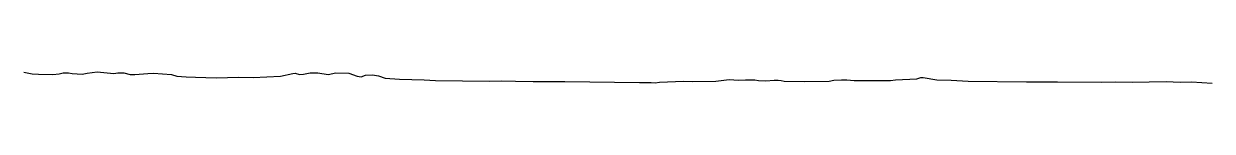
# Model space of a CAD drawing. Header units: millimetres. Extents: x 644863 to 650621, y 3376022 to 3376078.
import ezdxf

# ---------------------------------------------------------------- set-up
doc = ezdxf.new("R2010")
doc.units = ezdxf.units.MM
doc.layers.add('000建筑物', color=4, linetype='Continuous')

msp = doc.modelspace()

# ---------------------------------------------------------------- linework, layer by layer
at = {"layer": '000建筑物', "color": 6}
msp.add_lwpolyline([(644862.9, 3376075.5), (644903.8, 3376068), (644933.7, 3376065.6), (645004.5, 3376064.5), (645034.4, 3376067.8), (645054.5, 3376072.2), (645079.5, 3376072.5), (645098, 3376069), (645146.1, 3376066.4), (645170.3, 3376069.8), (645218, 3376077.7), (645299.1, 3376069.6), (645318, 3376072.7), (645347.9, 3376072.4), (645379.2, 3376064.6), (645401.6, 3376064.2), (645463.6, 3376069.1), (645491.3, 3376070), (645578.9, 3376063.6), (645603.8, 3376055.9), (645649.6, 3376052.6), (645695.4, 3376051.7), (645794.7, 3376048.6), (645905.1, 3376050.5), (645975, 3376050), (646106.7, 3376055.4), (646166.8, 3376069.7), (646177.1, 3376070.7), (646198, 3376064.7), (646218.5, 3376066.2), (646250.5, 3376071.8), (646287.1, 3376071.8), (646338, 3376064.2), (646374, 3376071.8), (646438, 3376071.1), (646477.8, 3376056.3), (646498.3, 3376053.7), (646519.1, 3376060.9), (646552.8, 3376062.5), (646581.2, 3376057.3), (646614.6, 3376046.6), (646683.4, 3376041.2), (646802.8, 3376038.7), (646857.3, 3376035.4), (647119.7, 3376032.6), (647177.4, 3376033.4), (647244.8, 3376031.4), (647331.6, 3376030.5), (647485, 3376030.5), (647845.9, 3376026.2), (647870.9, 3376026), (647873.9, 3376026), (647902.8, 3376025.9), (647921.7, 3376024.7), (647942.4, 3376026.7), (648058.7, 3376031.3), (648103.4, 3376030.2), (648216, 3376032), (648280, 3376040.1), (648325.4, 3376036.8), (648359.9, 3376038), (648405, 3376038), (648422.8, 3376034.6), (648457.8, 3376033.9), (648498, 3376037.6), (648518, 3376037.6), (648532.5, 3376035), (648547.6, 3376031.5), (648643.3, 3376030.3), (648764.8, 3376032.3), (648787.6, 3376036.2), (648824.5, 3376038.6), (648850.9, 3376038.6), (648886.6, 3376035.7), (649062.2, 3376035.7), (649086.3, 3376039.2), (649189.7, 3376043.9), (649208.8, 3376048.9), (649219.9, 3376048.9), (649286.6, 3376038), (649356.5, 3376036.1), (649438, 3376032.6), (649720.7, 3376029.1), (649868.6, 3376028.5), (649871.6, 3376028.5), (650082.9, 3376027.6), (650151, 3376029.4), (650233.1, 3376026.8), (650398.2, 3376030.5), (650465.3, 3376026.7), (650520.1, 3376028.6), (650620.7, 3376021.6)], dxfattribs=at)

doc.saveas('drawing.dxf')
